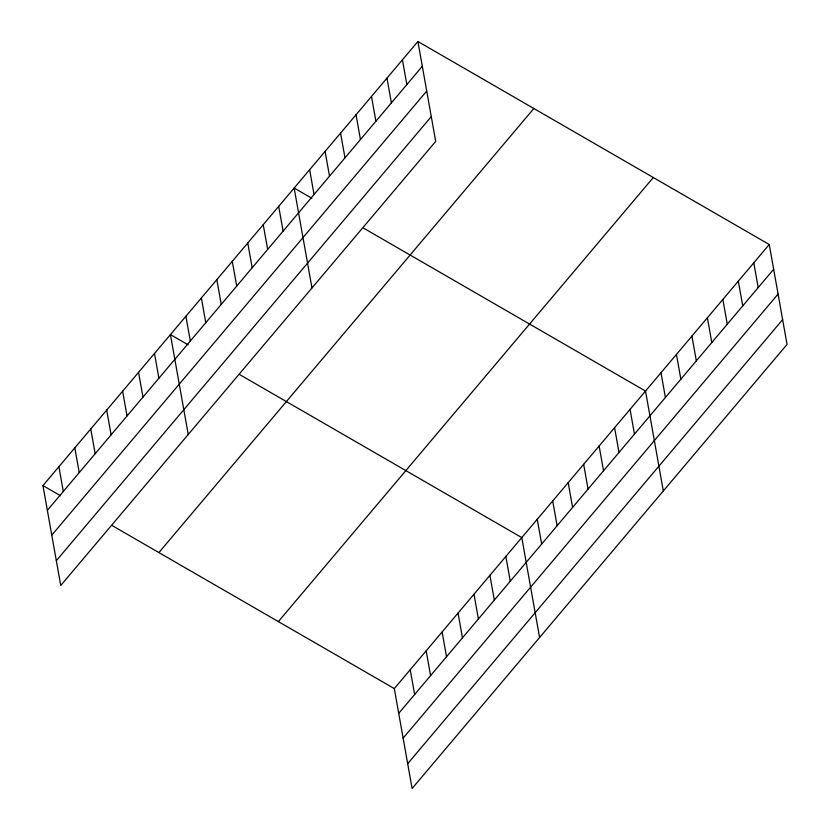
<?xml version="1.0" encoding="UTF-8"?>
<svg xmlns="http://www.w3.org/2000/svg" width="830" height="830" viewBox="0 0 830 830"><rect width="100%" height="100%" fill="white"/><g stroke="black" fill="none" stroke-linecap="round" stroke-linejoin="round"><path stroke-width="1.25" d="M417.895 41.5L435.698 141.411L60.746 585.492L42.953 485.581L417.895 41.5L769.254 244.508L787.048 344.419L412.105 788.5L394.302 688.589L112.517 525.774M47.362 510.346L422.314 66.265M51.782 535.143L426.724 91.061M56.326 560.696L431.278 116.615M158.893 552.573L533.846 108.491M278.361 621.597L653.303 177.516M394.302 688.589L769.254 244.508M398.711 713.354L773.664 269.273M403.131 738.15L778.084 294.069M407.686 763.704L782.638 319.623M311.831 198.256L294.162 188.047L311.966 287.958M363.737 228.24L645.522 391.055L663.315 490.966M188.099 344.803L170.43 334.594L188.234 434.505M240.005 374.787L521.79 537.601L539.583 637.513M42.953 485.581L60.621 495.79M753.785 262.82L758.195 287.585M738.316 281.142L742.736 305.907M722.857 299.464L727.267 324.229M707.388 317.776L711.798 342.541M691.919 336.098L696.329 360.863M676.45 354.42L680.87 379.175M660.991 372.732L665.401 397.497M630.053 409.366L634.462 434.132M614.584 427.689L618.993 452.454M599.125 446.011L603.535 470.766M583.656 464.323L588.065 489.088M568.187 482.645L572.596 507.41M552.718 500.967L557.127 525.722M537.249 519.279L541.668 544.044M505.854 556.474L510.263 581.239M402.436 59.822L406.845 84.577M489.918 575.346L494.327 600.111M386.967 78.134L391.376 102.899M473.982 594.218L478.391 618.983M371.498 96.456L375.907 121.222M458.046 613.09L462.455 637.855M356.029 114.768L360.438 139.533M442.11 631.962L446.519 656.727M340.57 133.091L344.979 157.856M426.174 650.845L430.583 675.599M325.101 151.413L329.51 176.178M410.238 669.717L414.647 694.482M309.632 169.725L314.041 194.49M278.693 206.369L283.113 231.124M263.235 224.681L267.644 249.446M247.765 243.003L252.175 267.768M232.296 261.315L236.706 286.08M216.827 279.637L221.247 304.402M201.368 297.96L205.778 322.725M185.899 316.272L190.309 341.037M154.494 353.466L158.904 378.231M138.558 372.338L142.968 397.103M122.622 391.21L127.032 415.975M106.686 410.082L111.106 434.847M90.75 428.965L95.17 453.72M74.814 447.837L79.234 472.602M58.889 466.709L63.298 491.474"/></g></svg>
